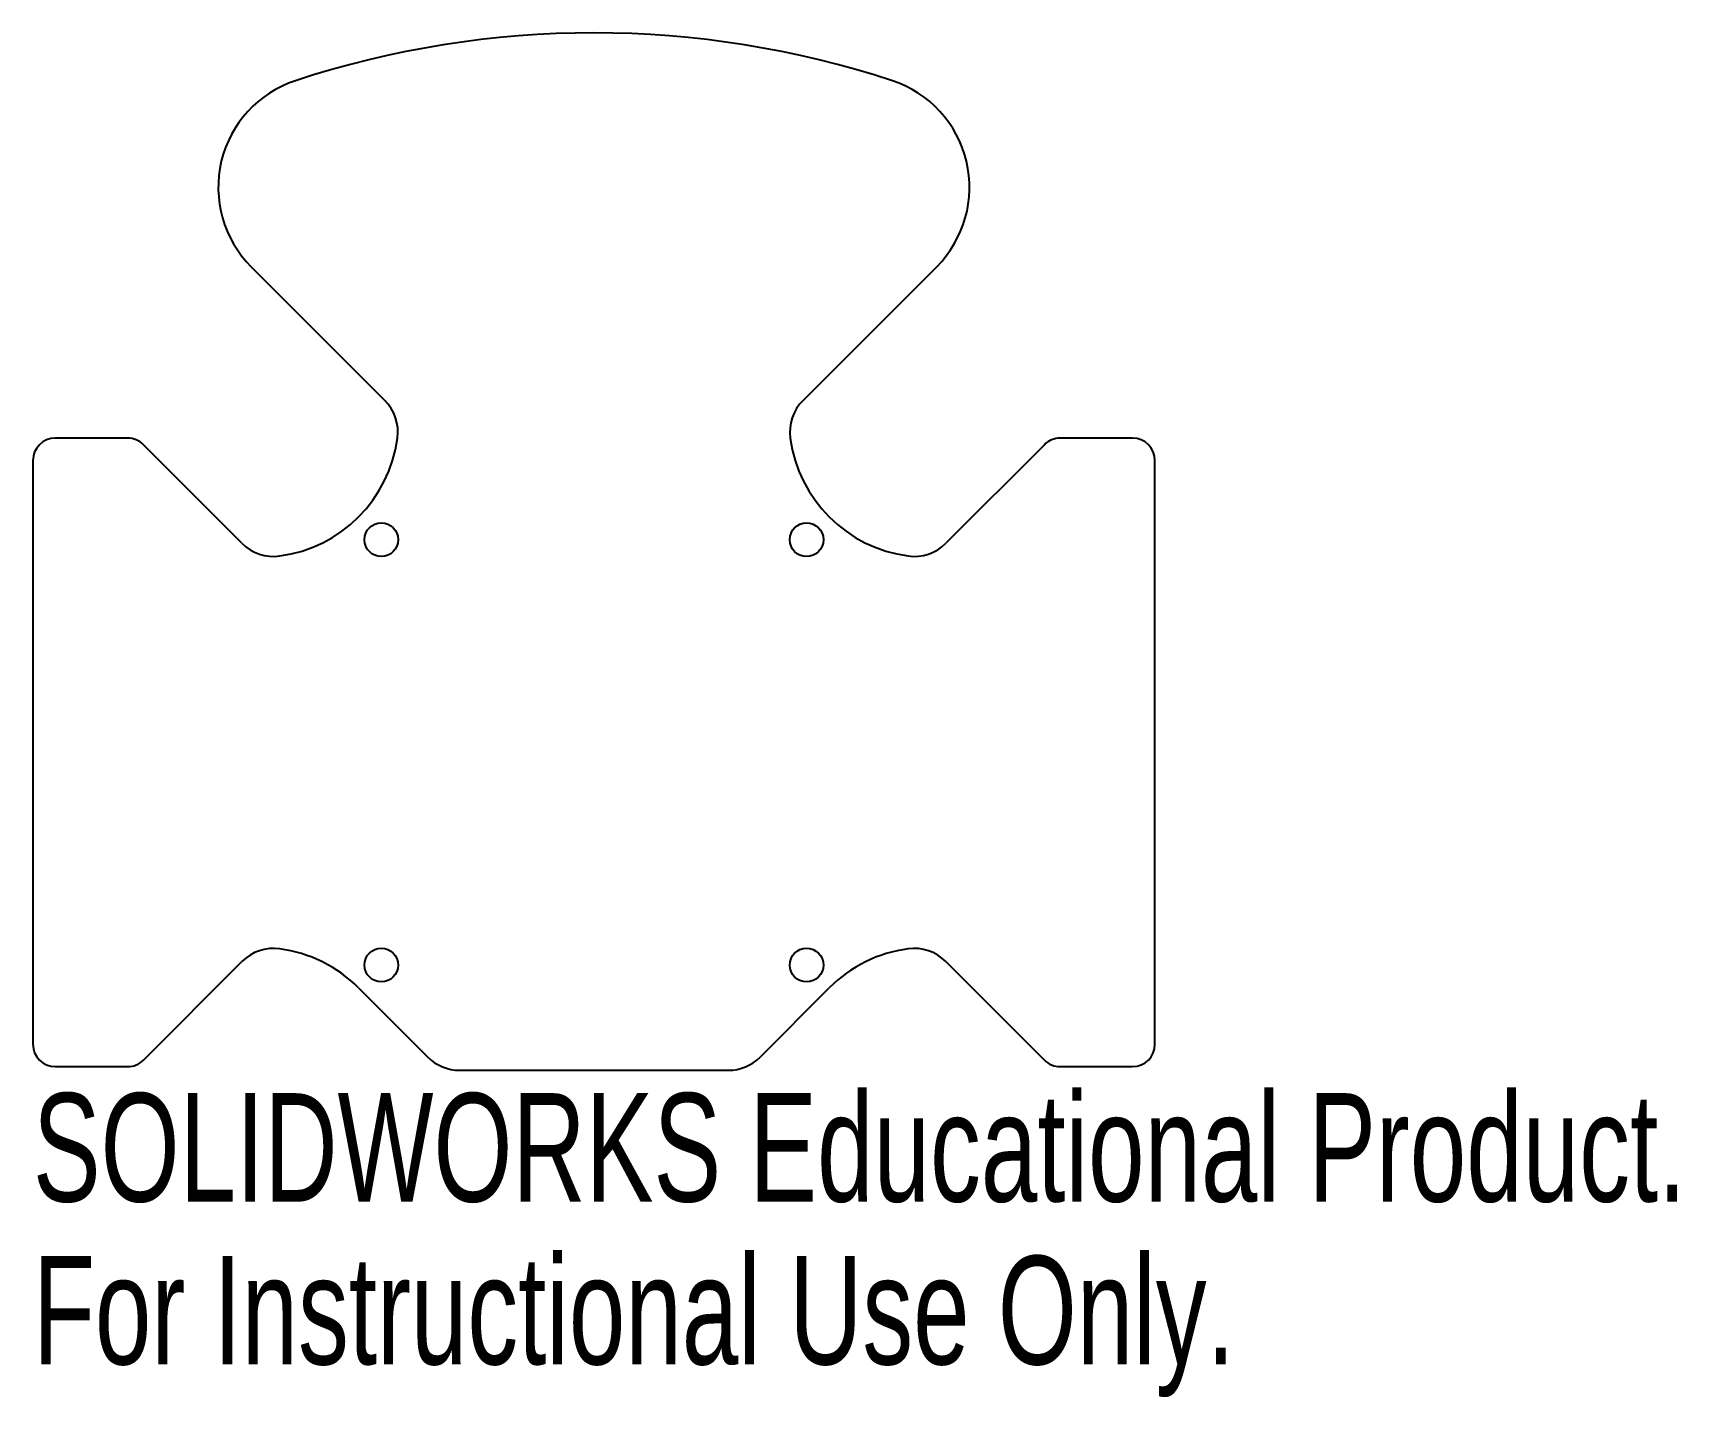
# Model space of a CAD drawing. Header units: millimetres. Extents: x -25 to 48.3, y -28.7 to 32.1.
import ezdxf

# ---------------------------------------------------------------- set-up
doc = ezdxf.new("R2010")
doc.units = ezdxf.units.MM
doc.styles.add('SLDTEXTSTYLE0', font='TXT', dxfattribs={"width": 0.7})

msp = doc.modelspace()

# ---------------------------------------------------------------- linework, layer by layer
at = {"color": 7, "linetype": 'Continuous', "lineweight": 25}
for p, q in [((-15.275, 21.639), (-9.318, 15.682)), ((9.318, 15.682), (15.275, 21.639)), ((-20.778, 14), (-24, 14)), ((24, 14), (20.778, 14)), ((-15.682, 9.318), (-20.071, 13.707)), ((20.071, 13.707), (15.682, 9.318)), ((-25, 13), (-25, -13)), ((25, -13), (25, 13)), ((-20.071, -13.707), (-15.682, -9.318)), ((15.682, -9.318), (20.071, -13.707)), ((-10.489, -10.489), (-7.403, -13.575)), ((7.403, -13.575), (10.489, -10.489)), ((-24, -14), (-20.778, -14)), ((-5.988, -14.161), (5.988, -14.161)), ((20.778, -14), (24, -14))]:
    msp.add_line(p, q, dxfattribs=at)
for centre in [(-9.475, 9.475), (9.475, 9.475), (-9.475, -9.475), (9.475, -9.475)]:
    msp.add_circle(centre, 0.75, dxfattribs=at)
for centre, radius, start, end in [((0, -10.546), 42.6, 71.80724, 108.19276), ((-11.739, 25.174), 5, 108.19276, 225), ((11.739, 25.174), 5, 315, 71.80724), ((-10.732, 14.268), 2, 352.31202, 45), ((10.732, 14.268), 2, 135, 187.68798), ((-24, 13), 1, 90, 180), ((-20.778, 13), 1, 45, 90), ((-14.819, 14.819), 6.124, 277.68798, 352.31202), ((14.819, 14.819), 6.124, 187.68798, 262.31202), ((20.778, 13), 1, 90, 135), ((24, 13), 1, 0, 90), ((-14.268, 10.732), 2, 225, 277.68798), ((14.268, 10.732), 2, 262.31202, 315), ((-14.268, -10.732), 2, 82.31202, 135), ((-14.819, -14.819), 6.124, 45, 82.31202), ((14.819, -14.819), 6.124, 97.68798, 135), ((14.268, -10.732), 2, 45, 97.68798), ((-24, -13), 1, 180, 270), ((24, -13), 1, 270, 0), ((-20.778, -13), 1, 270, 315), ((-5.988, -12.161), 2, 225, 270), ((5.988, -12.161), 2, 270, 315), ((20.778, -13), 1, 225, 270)]:
    msp.add_arc(centre, radius, start, end, dxfattribs=at)

# ---------------------------------------------------------------- texts
at = {"color": 7, "linetype": 'Continuous', "char_height": 4.83362, "attachment_point": 1, "style": 'SLDTEXTSTYLE0'}
for s, insert in [('SOLIDWORKS Educational Product.', (-25, -15.18)), ('For Instructional Use Only.', (-25, -22.431))]:
    msp.add_mtext(s, dxfattribs=dict(at, insert=insert))

doc.saveas('drawing.dxf')
